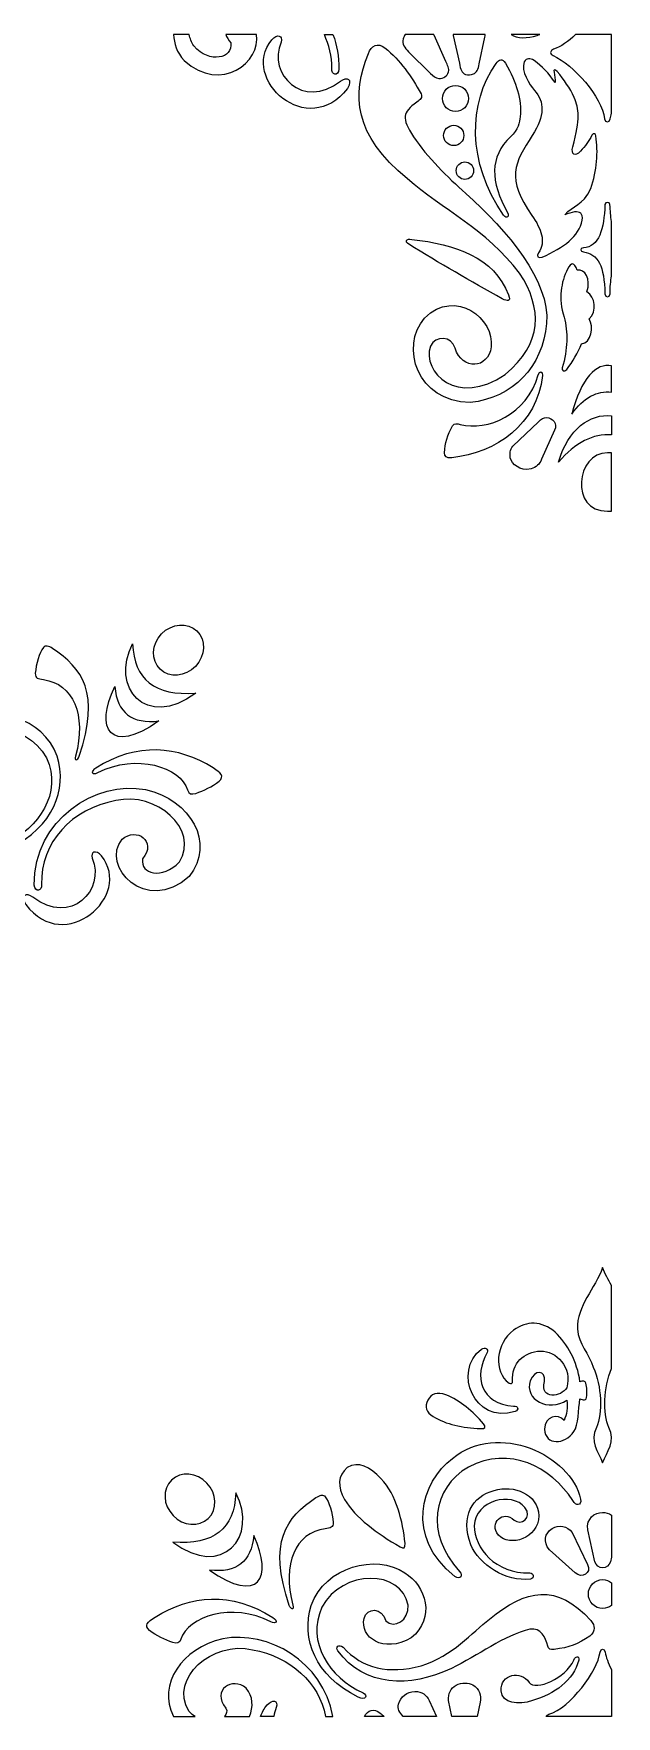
# Model space of a CAD drawing. Header units: centimetres. Extents: x -28.9 to 29, y -13.3 to 13.3.
# Drawn here: x -11.41 to -2.2, y -13.3 to 13.31 of the extents above; entities that cross this region are included whole.
import ezdxf

# ---------------------------------------------------------------- set-up
doc = ezdxf.new("R2010")
doc.units = ezdxf.units.CM
doc.header["$MEASUREMENT"] = 0
doc.layers.add('layer 1', color=7, linetype='Continuous')

msp = doc.modelspace()

# ---------------------------------------------------------------- linework, layer by layer
at = {"layer": 'layer 1', "color": 242, "lineweight": 9}
for centre, major_axis, ratio in [((-4.74624, 12.28905), (0, 0.2061), 0.99995148), ((-4.77433, 11.70417), (0, 0.1603), 0.99993762), ((-4.59821, 11.14704), (0, 0.1374), 0.99992722)]:
    msp.add_ellipse(centre, major_axis=major_axis, ratio=ratio, dxfattribs=at)
for points, knots in [([(-7.50459, 13.17773), (-7.47091, 13.29102), (-7.56407, 13.31401), (-7.64968, 13.21709), (-7.64968, 13.21709), (-8.16135, 12.58684), (-7.06844, 11.63202), (-6.45566, 12.44565), (-6.45566, 12.44565), (-6.36432, 12.60149), (-6.46268, 12.63821), (-6.56545, 12.56175), (-6.56545, 12.56175), (-7.16679, 12.09852), (-7.71635, 12.6819), (-7.50459, 13.17773)], [0, 0, 0, 0, 0.2, 0.2, 0.2, 0.2, 0.4, 0.4, 0.4, 0.4, 0.6, 0.6, 0.6, 0.6, 1, 1, 1, 1]), ([(-7.89267, 13.29933), (-7.81654, 12.87811), (-8.44287, 12.35555), (-9.03695, 12.88907), (-9.03695, 12.88907), (-9.15687, 13.01676), (-9.19276, 13.16068), (-9.20504, 13.29933), (-9.20504, 13.29933), (-9.20504, 13.29933), (-8.95556, 13.29933), (-8.95556, 13.29933), (-8.95556, 13.29933), (-8.94389, 13.23931), (-8.92077, 13.17904), (-8.88466, 13.11971), (-8.88466, 13.11971), (-8.631, 12.83103), (-8.25972, 12.92654), (-8.30061, 13.16789), (-8.30061, 13.16789), (-8.33796, 13.21387), (-8.36429, 13.25816), (-8.37507, 13.29933), (-8.37507, 13.29933), (-8.37507, 13.29933), (-7.89267, 13.29933), (-7.89267, 13.29933)], [0, 0, 0, 0, 0.125, 0.125, 0.125, 0.125, 0.25, 0.25, 0.25, 0.25, 0.375, 0.375, 0.375, 0.375, 0.5, 0.5, 0.5, 0.5, 0.625, 0.625, 0.625, 0.625, 0.75, 0.75, 0.75, 0.75, 1, 1, 1, 1]), ([(-6.81969, 13.29933), (-6.74776, 13.13681), (-6.69864, 12.95646), (-6.70175, 12.76405), (-6.70175, 12.76405), (-6.71932, 12.66156), (-6.59858, 12.63004), (-6.58897, 12.75462), (-6.58897, 12.75462), (-6.58774, 12.95234), (-6.62183, 13.13467), (-6.68329, 13.29933), (-6.68329, 13.29933), (-6.68329, 13.29933), (-6.81969, 13.29933), (-6.81969, 13.29933)], [0, 0, 0, 0, 0.2, 0.2, 0.2, 0.2, 0.4, 0.4, 0.4, 0.4, 0.6, 0.6, 0.6, 0.6, 1, 1, 1, 1]), ([(-5.35575, 12.22916), (-5.30003, 12.27232), (-5.26475, 12.30327), (-5.29105, 12.36103), (-5.29105, 12.36103), (-5.44836, 12.64528), (-5.61554, 12.88952), (-5.86181, 13.08979), (-5.86181, 13.08979), (-5.97354, 13.18038), (-6.0794, 13.12405), (-6.12252, 13.00148), (-6.12252, 13.00148), (-6.38718, 12.34496), (-6.359, 11.71683), (-5.5049, 11.01743), (-5.5049, 11.01743), (-4.95221, 10.52788), (-4.26133, 10.22657), (-3.73216, 9.52531), (-3.73216, 9.52531), (-3.37057, 8.97393), (-3.36915, 8.40911), (-3.95902, 7.92563), (-3.95902, 7.92563), (-4.71969, 7.40155), (-5.27935, 7.95968), (-5.14321, 8.37095), (-5.14321, 8.37095), (-5.06527, 8.5454), (-4.80469, 8.53445), (-4.75419, 8.33926), (-4.75419, 8.33926), (-4.64386, 7.98419), (-4.22521, 8.00702), (-4.18346, 8.3597), (-4.18346, 8.3597), (-4.12287, 8.79299), (-4.74158, 9.3029), (-5.23521, 8.81616), (-5.23521, 8.81616), (-5.63245, 8.36243), (-5.34966, 7.49006), (-4.5148, 7.47936), (-4.5148, 7.47936), (-3.83617, 7.55241), (-3.37108, 8.04342), (-3.30575, 8.7293), (-3.30575, 8.7293), (-3.25307, 9.4063), (-3.91743, 10.18944), (-4.58443, 10.78813), (-4.58443, 10.78813), (-4.87196, 11.04022), (-5.18984, 11.35928), (-5.41001, 11.68232), (-5.41001, 11.68232), (-5.59911, 11.98269), (-5.59342, 12.06525), (-5.35575, 12.22916)], [0, 0, 0, 0, 0.0625, 0.0625, 0.0625, 0.0625, 0.125, 0.125, 0.125, 0.125, 0.1875, 0.1875, 0.1875, 0.1875, 0.25, 0.25, 0.25, 0.25, 0.3125, 0.3125, 0.3125, 0.3125, 0.375, 0.375, 0.375, 0.375, 0.4375, 0.4375, 0.4375, 0.4375, 0.5, 0.5, 0.5, 0.5, 0.5625, 0.5625, 0.5625, 0.5625, 0.625, 0.625, 0.625, 0.625, 0.6875, 0.6875, 0.6875, 0.6875, 0.75, 0.75, 0.75, 0.75, 0.8125, 0.8125, 0.8125, 0.8125, 0.875, 0.875, 0.875, 0.875, 1, 1, 1, 1]), ([(-5.09125, 13.29933), (-5.08919, 13.2956), (-5.08716, 13.2918), (-5.08518, 13.28794), (-5.08518, 13.28794), (-5.08518, 13.28794), (-4.89847, 12.87152), (-4.89847, 12.87152), (-4.89847, 12.87152), (-4.8777, 12.81922), (-4.83639, 12.76262), (-4.85534, 12.70818), (-4.85534, 12.70818), (-4.88034, 12.64062), (-4.9323, 12.60093), (-5.00827, 12.60584), (-5.00827, 12.60584), (-5.05827, 12.60845), (-5.09904, 12.6456), (-5.14204, 12.68574), (-5.14204, 12.68574), (-5.14204, 12.68574), (-5.48711, 13.02816), (-5.48711, 13.02816), (-5.48711, 13.02816), (-5.55022, 13.0895), (-5.59433, 13.15215), (-5.57338, 13.23086), (-5.57338, 13.23086), (-5.56536, 13.25551), (-5.5549, 13.27845), (-5.5422, 13.29933), (-5.5422, 13.29933), (-5.5422, 13.29933), (-5.09125, 13.29933), (-5.09125, 13.29933)], [0, 0, 0, 0, 0.1, 0.1, 0.1, 0.1, 0.2, 0.2, 0.2, 0.2, 0.3, 0.3, 0.3, 0.3, 0.4, 0.4, 0.4, 0.4, 0.5, 0.5, 0.5, 0.5, 0.6, 0.6, 0.6, 0.6, 0.7, 0.7, 0.7, 0.7, 0.8, 0.8, 0.8, 0.8, 1, 1, 1, 1]), ([(-4.27472, 13.29933), (-4.27583, 13.28607), (-4.27781, 13.27264), (-4.2806, 13.25911), (-4.2806, 13.25911), (-4.2806, 13.25911), (-4.37211, 12.8375), (-4.37211, 12.8375), (-4.37211, 12.8375), (-4.38443, 12.75197), (-4.41277, 12.69589), (-4.4617, 12.6759), (-4.4617, 12.6759), (-4.50276, 12.66026), (-4.54401, 12.65525), (-4.58747, 12.67027), (-4.58747, 12.67027), (-4.64488, 12.69261), (-4.67004, 12.747), (-4.685, 12.84769), (-4.685, 12.84769), (-4.685, 12.84769), (-4.78241, 13.28655), (-4.78241, 13.28655), (-4.78241, 13.28655), (-4.78267, 13.29086), (-4.78286, 13.29512), (-4.78297, 13.29933), (-4.78297, 13.29933), (-4.78297, 13.29933), (-4.27472, 13.29933), (-4.27472, 13.29933)], [0, 0, 0, 0, 0.11111111, 0.11111111, 0.11111111, 0.11111111, 0.22222222, 0.22222222, 0.22222222, 0.22222222, 0.33333333, 0.33333333, 0.33333333, 0.33333333, 0.44444444, 0.44444444, 0.44444444, 0.44444444, 0.55555556, 0.55555556, 0.55555556, 0.55555556, 0.66666667, 0.66666667, 0.66666667, 0.66666667, 0.77777778, 0.77777778, 0.77777778, 0.77777778, 1, 1, 1, 1]), ([(-3.41293, 13.29933), (-3.42633, 13.29492), (-3.43983, 13.29065), (-3.45341, 13.28655), (-3.45341, 13.28655), (-3.61068, 13.23571), (-3.7734, 13.2325), (-3.86853, 13.29932), (-3.86853, 13.29932), (-3.86853, 13.29932), (-3.41293, 13.29933), (-3.41293, 13.29933)], [0, 0, 0, 0, 0.25, 0.25, 0.25, 0.25, 0.5, 0.5, 0.5, 0.5, 1, 1, 1, 1]), ([(-2.28022, 12.05468), (-2.28903, 12.02414), (-2.2955, 11.99436), (-2.29942, 11.96546), (-2.29942, 11.96546), (-2.30909, 11.90551), (-2.37965, 11.90551), (-2.38932, 11.96546), (-2.38932, 11.96546), (-2.43763, 12.32149), (-2.87742, 12.82245), (-3.20444, 12.96716), (-3.20444, 12.96716), (-3.26064, 12.98586), (-3.25756, 13.04884), (-3.19513, 13.06949), (-3.19513, 13.06949), (-3.08189, 13.10462), (-2.96037, 13.18997), (-2.84675, 13.29932), (-2.84675, 13.29932), (-2.84675, 13.29932), (-2.28022, 13.29935), (-2.28022, 13.29935), (-2.28022, 13.29935), (-2.28022, 13.29935), (-2.28022, 12.05468), (-2.28022, 12.05468)], [0, 0, 0, 0, 0.125, 0.125, 0.125, 0.125, 0.25, 0.25, 0.25, 0.25, 0.375, 0.375, 0.375, 0.375, 0.5, 0.5, 0.5, 0.5, 0.625, 0.625, 0.625, 0.625, 0.75, 0.75, 0.75, 0.75, 1, 1, 1, 1]), ([(-3.95521, 12.84746), (-4.00895, 12.92522), (-4.05403, 12.91014), (-4.10419, 12.83962), (-4.10419, 12.83962), (-4.54423, 12.22323), (-4.56758, 11.27905), (-3.98527, 10.44225), (-3.98527, 10.44225), (-3.9403, 10.38026), (-3.88805, 10.41767), (-3.92449, 10.48358), (-3.92449, 10.48358), (-4.19349, 10.98013), (-4.2168, 11.3596), (-3.87289, 11.687), (-3.87289, 11.687), (-3.75443, 11.79092), (-3.73433, 11.9128), (-3.72243, 11.99883), (-3.72243, 11.99883), (-3.70071, 12.28378), (-3.7783, 12.53368), (-3.95521, 12.84746)], [0, 0, 0, 0, 0.14285714, 0.14285714, 0.14285714, 0.14285714, 0.28571429, 0.28571429, 0.28571429, 0.28571429, 0.42857143, 0.42857143, 0.42857143, 0.42857143, 0.57142857, 0.57142857, 0.57142857, 0.57142857, 0.71428571, 0.71428571, 0.71428571, 0.71428571, 1, 1, 1, 1]), ([(-3.50491, 12.89103), (-3.37, 12.79245), (-3.27979, 12.69608), (-3.17116, 12.53956), (-3.17116, 12.53956), (-3.16775, 12.58901), (-3.17719, 12.65379), (-3.18747, 12.7042), (-3.18747, 12.7042), (-3.19975, 12.74868), (-3.17458, 12.7594), (-3.13813, 12.71585), (-3.13813, 12.71585), (-3.03321, 12.58354), (-2.93536, 12.45588), (-2.87169, 12.30504), (-2.87169, 12.30504), (-2.78787, 12.11428), (-2.77678, 11.9809), (-2.89294, 11.5218), (-2.89294, 11.5218), (-2.92362, 11.407), (-2.85892, 11.3561), (-2.77029, 11.4545), (-2.77029, 11.4545), (-2.69309, 11.53494), (-2.64451, 11.61597), (-2.58865, 11.70705), (-2.58865, 11.70705), (-2.5643, 11.74565), (-2.53216, 11.73811), (-2.52644, 11.69533), (-2.52644, 11.69533), (-2.48985, 11.44186), (-2.50684, 11.14921), (-2.60877, 10.86552), (-2.60877, 10.86552), (-2.73169, 10.58537), (-2.89244, 10.60432), (-3.01868, 10.45012), (-3.01868, 10.45012), (-2.96713, 10.47081), (-2.91559, 10.48708), (-2.86403, 10.49464), (-2.86403, 10.49464), (-2.78574, 10.50348), (-2.72471, 10.47097), (-2.74223, 10.3655), (-2.74223, 10.3655), (-2.79487, 10.09753), (-3.03213, 9.93583), (-3.37649, 9.77805), (-3.37649, 9.77805), (-3.44679, 9.75748), (-3.46575, 9.78734), (-3.43335, 9.84694), (-3.43335, 9.84694), (-3.31197, 10.02533), (-3.39088, 10.22467), (-3.53737, 10.44032), (-3.53737, 10.44032), (-3.95446, 11.01933), (-3.81466, 11.26648), (-3.53322, 11.7052), (-3.53322, 11.7052), (-3.32913, 12.02176), (-3.3383, 12.23374), (-3.49679, 12.41671), (-3.49679, 12.41671), (-3.57653, 12.51275), (-3.72192, 12.72115), (-3.65853, 12.86938), (-3.65853, 12.86938), (-3.62922, 12.92889), (-3.56468, 12.93121), (-3.50491, 12.89103)], [0, 0, 0, 0, 0.05, 0.05, 0.05, 0.05, 0.1, 0.1, 0.1, 0.1, 0.15, 0.15, 0.15, 0.15, 0.2, 0.2, 0.2, 0.2, 0.25, 0.25, 0.25, 0.25, 0.3, 0.3, 0.3, 0.3, 0.35, 0.35, 0.35, 0.35, 0.4, 0.4, 0.4, 0.4, 0.45, 0.45, 0.45, 0.45, 0.5, 0.5, 0.5, 0.5, 0.55, 0.55, 0.55, 0.55, 0.6, 0.6, 0.6, 0.6, 0.65, 0.65, 0.65, 0.65, 0.7, 0.7, 0.7, 0.7, 0.75, 0.75, 0.75, 0.75, 0.8, 0.8, 0.8, 0.8, 0.85, 0.85, 0.85, 0.85, 0.9, 0.9, 0.9, 0.9, 1, 1, 1, 1]), ([(-2.28019, 9.4805), (-2.29396, 9.4007), (-2.3015, 9.3073), (-2.30347, 9.19923), (-2.30347, 9.19923), (-2.30564, 9.13773), (-2.38309, 9.13773), (-2.38526, 9.19923), (-2.38526, 9.19923), (-2.39325, 9.63468), (-2.49138, 9.83165), (-2.72451, 9.86277), (-2.72451, 9.86277), (-2.77904, 9.8623), (-2.78389, 9.92661), (-2.72535, 9.92599), (-2.72535, 9.92599), (-2.47265, 9.93968), (-2.40055, 10.22663), (-2.38407, 10.61026), (-2.38407, 10.61026), (-2.37639, 10.65696), (-2.31235, 10.65695), (-2.30466, 10.61026), (-2.30466, 10.61026), (-2.30058, 10.51497), (-2.29309, 10.4257), (-2.28022, 10.34505), (-2.28022, 10.34505), (-2.28022, 10.34505), (-2.28019, 9.4805), (-2.28019, 9.4805)], [0, 0, 0, 0, 0.11111111, 0.11111111, 0.11111111, 0.11111111, 0.22222222, 0.22222222, 0.22222222, 0.22222222, 0.33333333, 0.33333333, 0.33333333, 0.33333333, 0.44444444, 0.44444444, 0.44444444, 0.44444444, 0.55555556, 0.55555556, 0.55555556, 0.55555556, 0.66666667, 0.66666667, 0.66666667, 0.66666667, 0.77777778, 0.77777778, 0.77777778, 0.77777778, 1, 1, 1, 1]), ([(-4.00666, 9.12193), (-3.9244, 9.0738), (-3.86771, 9.07768), (-3.90817, 9.18182), (-3.90817, 9.18182), (-4.13937, 9.78056), (-4.74942, 9.98415), (-5.4381, 10.06047), (-5.4381, 10.06047), (-5.5219, 10.0803), (-5.55573, 10.02174), (-5.48515, 9.98371), (-5.48515, 9.98371), (-5.00101, 9.68479), (-4.50647, 9.39981), (-4.00666, 9.12193)], [0, 0, 0, 0, 0.2, 0.2, 0.2, 0.2, 0.4, 0.4, 0.4, 0.4, 0.6, 0.6, 0.6, 0.6, 1, 1, 1, 1]), ([(-2.82114, 9.5734), (-2.6996, 9.59767), (-2.60043, 9.43402), (-2.66969, 9.22999), (-2.66969, 9.22999), (-2.53751, 9.15259), (-2.5045, 8.92431), (-2.63439, 8.80097), (-2.63439, 8.80097), (-2.55524, 8.67987), (-2.59703, 8.42165), (-2.75189, 8.40617), (-2.75189, 8.40617), (-2.81891, 8.26632), (-2.88983, 8.12812), (-2.98834, 8.00143), (-2.98834, 8.00143), (-3.02518, 7.95662), (-3.07284, 7.98624), (-3.05971, 8.02931), (-3.05971, 8.02931), (-2.97283, 8.31554), (-2.96621, 8.60016), (-3.03001, 8.82898), (-3.03001, 8.82898), (-3.12619, 9.13046), (-3.07726, 9.38109), (-2.97439, 9.59168), (-2.97439, 9.59168), (-2.91889, 9.70491), (-2.87043, 9.70023), (-2.82114, 9.5734)], [0, 0, 0, 0, 0.11111111, 0.11111111, 0.11111111, 0.11111111, 0.22222222, 0.22222222, 0.22222222, 0.22222222, 0.33333333, 0.33333333, 0.33333333, 0.33333333, 0.44444444, 0.44444444, 0.44444444, 0.44444444, 0.55555556, 0.55555556, 0.55555556, 0.55555556, 0.66666667, 0.66666667, 0.66666667, 0.66666667, 0.77777778, 0.77777778, 0.77777778, 0.77777778, 1, 1, 1, 1]), ([(-3.36911, 7.90573), (-3.36174, 7.98378), (-3.42236, 7.98525), (-3.43968, 7.91849), (-3.43968, 7.91849), (-3.6191, 7.28135), (-4.23988, 7.02651), (-4.67279, 7.13195), (-4.67279, 7.13195), (-4.71725, 7.14536), (-4.76453, 7.1597), (-4.79583, 7.11181), (-4.79583, 7.11181), (-4.87001, 6.96963), (-4.9151, 6.83858), (-4.92131, 6.68327), (-4.92131, 6.68327), (-4.91968, 6.627), (-4.8919, 6.5929), (-4.80661, 6.6075), (-4.80661, 6.6075), (-4.10201, 6.6788), (-3.45621, 7.14234), (-3.36911, 7.90573)], [0, 0, 0, 0, 0.14285714, 0.14285714, 0.14285714, 0.14285714, 0.28571429, 0.28571429, 0.28571429, 0.28571429, 0.42857143, 0.42857143, 0.42857143, 0.42857143, 0.57142857, 0.57142857, 0.57142857, 0.57142857, 0.71428571, 0.71428571, 0.71428571, 0.71428571, 1, 1, 1, 1]), ([(-2.28018, 7.64471), (-2.50181, 7.67246), (-2.72841, 7.55625), (-2.90847, 7.29608), (-2.90847, 7.29608), (-2.76486, 7.86036), (-2.51737, 8.1146), (-2.28018, 8.05881), (-2.28018, 8.05881), (-2.28018, 8.05881), (-2.28018, 7.64471), (-2.28018, 7.64471)], [0, 0, 0, 0, 0.25, 0.25, 0.25, 0.25, 0.5, 0.5, 0.5, 0.5, 1, 1, 1, 1]), ([(-3.17919, 7.04037), (-3.15534, 7.10123), (-3.15913, 7.13652), (-3.18805, 7.1797), (-3.18805, 7.1797), (-3.21972, 7.2153), (-3.25839, 7.23837), (-3.30836, 7.24119), (-3.30836, 7.24119), (-3.35049, 7.23957), (-3.38642, 7.22394), (-3.4353, 7.17215), (-3.4353, 7.17215), (-3.4353, 7.17215), (-3.84093, 6.79121), (-3.84093, 6.79121), (-3.84093, 6.79121), (-3.88259, 6.73118), (-3.89131, 6.67067), (-3.87956, 6.60668), (-3.87956, 6.60668), (-3.85497, 6.50766), (-3.73073, 6.38923), (-3.55241, 6.43156), (-3.55241, 6.43156), (-3.46882, 6.45619), (-3.41475, 6.50612), (-3.38577, 6.58157), (-3.38577, 6.58157), (-3.38577, 6.58157), (-3.17919, 7.04037), (-3.17919, 7.04037)], [0, 0, 0, 0, 0.11111111, 0.11111111, 0.11111111, 0.11111111, 0.22222222, 0.22222222, 0.22222222, 0.22222222, 0.33333333, 0.33333333, 0.33333333, 0.33333333, 0.44444444, 0.44444444, 0.44444444, 0.44444444, 0.55555556, 0.55555556, 0.55555556, 0.55555556, 0.66666667, 0.66666667, 0.66666667, 0.66666667, 0.77777778, 0.77777778, 0.77777778, 0.77777778, 1, 1, 1, 1]), ([(-2.28018, 6.9667), (-2.28018, 6.9667), (-2.28018, 7.27134), (-2.28018, 7.27134), (-2.28018, 7.27134), (-2.61748, 7.30693), (-2.96848, 7.06157), (-3.11699, 6.53525), (-3.11699, 6.53525), (-2.85431, 6.84817), (-2.5662, 6.99199), (-2.28018, 6.9667)], [0, 0, 0, 0, 0.25, 0.25, 0.25, 0.25, 0.5, 0.5, 0.5, 0.5, 1, 1, 1, 1]), ([(-2.28018, 5.76325), (-2.3006, 5.76074), (-2.32201, 5.75944), (-2.34438, 5.75942), (-2.34438, 5.75942), (-2.94696, 5.75996), (-2.83979, 6.68737), (-2.34436, 6.68584), (-2.34436, 6.68584), (-2.32218, 6.68632), (-2.3008, 6.68489), (-2.28021, 6.68175), (-2.28021, 6.68175), (-2.28021, 6.68175), (-2.28018, 5.76325), (-2.28018, 5.76325)], [0, 0, 0, 0, 0.2, 0.2, 0.2, 0.2, 0.4, 0.4, 0.4, 0.4, 0.6, 0.6, 0.6, 0.6, 1, 1, 1, 1]), ([(-8.8348, 3.86678), (-8.98267, 4.00871), (-9.23251, 3.98836), (-9.39283, 3.82131), (-9.39283, 3.82131), (-9.55315, 3.65427), (-9.56324, 3.4038), (-9.41537, 3.26186), (-9.41537, 3.26186), (-9.2675, 3.11993), (-9.01766, 3.14029), (-8.85734, 3.30734), (-8.85734, 3.30734), (-8.69701, 3.47438), (-8.68692, 3.72485), (-8.8348, 3.86678)], [0, 0, 0, 0, 0.2, 0.2, 0.2, 0.2, 0.4, 0.4, 0.4, 0.4, 0.6, 0.6, 0.6, 0.6, 1, 1, 1, 1]), ([(-11.2615, 3.0972), (-11.34458, 3.11206), (-11.39355, 3.11374), (-11.38894, 3.19757), (-11.38894, 3.19757), (-11.37659, 3.34367), (-11.32773, 3.52538), (-11.2615, 3.60494), (-11.2615, 3.60494), (-11.23285, 3.64405), (-11.17584, 3.63205), (-11.11742, 3.59041), (-11.11742, 3.59041), (-10.64303, 3.27896), (-10.3576, 2.88689), (-10.6944, 1.88432), (-10.6944, 1.88432), (-10.71943, 1.81976), (-10.77746, 1.80259), (-10.75236, 1.88818), (-10.75236, 1.88818), (-10.57883, 2.54029), (-10.78871, 3.03345), (-11.2615, 3.0972)], [0, 0, 0, 0, 0.14285714, 0.14285714, 0.14285714, 0.14285714, 0.28571429, 0.28571429, 0.28571429, 0.28571429, 0.42857143, 0.42857143, 0.42857143, 0.42857143, 0.57142857, 0.57142857, 0.57142857, 0.57142857, 0.71428571, 0.71428571, 0.71428571, 0.71428571, 1, 1, 1, 1]), ([(-9.85007, 3.66417), (-10.21244, 2.98017), (-9.64127, 2.29408), (-8.85218, 2.8845), (-8.85218, 2.8845), (-9.50532, 2.83443), (-9.82751, 3.10527), (-9.85007, 3.66417)], [0, 0, 0, 0, 0.33333333, 0.33333333, 0.33333333, 0.33333333, 1, 1, 1, 1]), ([(-10.13246, 2.98883), (-10.45148, 2.3162), (-10.20883, 1.89935), (-9.434, 2.44303), (-9.434, 2.44303), (-9.85972, 2.39451), (-10.09647, 2.57064), (-10.13246, 2.98883)], [0, 0, 0, 0, 0.33333333, 0.33333333, 0.33333333, 0.33333333, 1, 1, 1, 1]), ([(-12.21935, 1.64242), (-12.16381, 1.86266), (-11.91944, 1.85089), (-11.87828, 1.6777), (-11.87828, 1.6777), (-11.80672, 1.38792), (-12.17981, 1.11415), (-12.62314, 1.3719), (-12.62314, 1.3719), (-13.01381, 1.68416), (-12.85497, 2.19644), (-12.52121, 2.40299), (-12.52121, 2.40299), (-12.06574, 2.70322), (-11.26223, 2.50523), (-11.04325, 1.88549), (-11.04325, 1.88549), (-10.88111, 1.35248), (-11.10191, 0.77511), (-11.78401, 0.43553), (-11.78401, 0.43553), (-11.90494, 0.37518), (-11.94314, 0.46574), (-11.86144, 0.50146), (-11.86144, 0.50146), (-11.32617, 0.75012), (-10.96078, 1.30444), (-11.21182, 1.85804), (-11.21182, 1.85804), (-11.52708, 2.46036), (-12.4804, 2.45743), (-12.57218, 1.88745), (-12.57218, 1.88745), (-12.59178, 1.64763), (-12.35656, 1.50715), (-12.21935, 1.64242)], [0, 0, 0, 0, 0.1, 0.1, 0.1, 0.1, 0.2, 0.2, 0.2, 0.2, 0.3, 0.3, 0.3, 0.3, 0.4, 0.4, 0.4, 0.4, 0.5, 0.5, 0.5, 0.5, 0.6, 0.6, 0.6, 0.6, 0.7, 0.7, 0.7, 0.7, 0.8, 0.8, 0.8, 0.8, 1, 1, 1, 1]), ([(-8.85385, 1.29848), (-8.9219, 1.27643), (-8.96107, 1.28699), (-8.98128, 1.35161), (-8.98128, 1.35161), (-9.09144, 1.71019), (-9.79257, 1.94163), (-10.40129, 1.62638), (-10.40129, 1.62638), (-10.48743, 1.58224), (-10.52897, 1.63721), (-10.43411, 1.69543), (-10.43411, 1.69543), (-9.7785, 2.11445), (-9.13016, 2.04595), (-8.57521, 1.70177), (-8.57521, 1.70177), (-8.45685, 1.61815), (-8.39331, 1.57502), (-8.48325, 1.48952), (-8.48325, 1.48952), (-8.59872, 1.40417), (-8.72274, 1.3418), (-8.85385, 1.29848)], [0, 0, 0, 0, 0.14285714, 0.14285714, 0.14285714, 0.14285714, 0.28571429, 0.28571429, 0.28571429, 0.28571429, 0.42857143, 0.42857143, 0.42857143, 0.42857143, 0.57142857, 0.57142857, 0.57142857, 0.57142857, 0.71428571, 0.71428571, 0.71428571, 0.71428571, 1, 1, 1, 1]), ([(-9.693, 0.26136), (-9.46163, 0.54605), (-9.79428, 0.76646), (-10.01454, 0.57427), (-10.01454, 0.57427), (-10.36879, 0.15542), (-9.64129, -0.63232), (-8.95665, -0.01746), (-8.95665, -0.01746), (-8.54037, 0.51923), (-8.92911, 1.19317), (-9.64454, 1.35752), (-9.64454, 1.35752), (-10.4312, 1.5075), (-11.41123, 0.89263), (-11.40463, -0.15191), (-11.40463, -0.15191), (-11.39503, -0.27649), (-11.27428, -0.24498), (-11.29185, -0.14248), (-11.29185, -0.14248), (-11.30272, 0.52724), (-10.82005, 1.05084), (-10.11481, 1.18479), (-10.11481, 1.18479), (-9.48318, 1.33187), (-8.79051, 0.73632), (-9.10894, 0.21318), (-9.10894, 0.21318), (-9.38434, -0.06955), (-9.73389, 0.02002), (-9.693, 0.26136)], [0, 0, 0, 0, 0.11111111, 0.11111111, 0.11111111, 0.11111111, 0.22222222, 0.22222222, 0.22222222, 0.22222222, 0.33333333, 0.33333333, 0.33333333, 0.33333333, 0.44444444, 0.44444444, 0.44444444, 0.44444444, 0.55555556, 0.55555556, 0.55555556, 0.55555556, 0.66666667, 0.66666667, 0.66666667, 0.66666667, 0.77777778, 0.77777778, 0.77777778, 0.77777778, 1, 1, 1, 1]), ([(-10.48901, 0.2712), (-10.52269, 0.38449), (-10.42953, 0.40748), (-10.34392, 0.31056), (-10.34392, 0.31056), (-9.83225, -0.31969), (-10.92516, -1.2745), (-11.53795, -0.46088), (-11.53795, -0.46088), (-11.62929, -0.30504), (-11.53092, -0.26832), (-11.42815, -0.34478), (-11.42815, -0.34478), (-10.82681, -0.80801), (-10.27725, -0.22463), (-10.48901, 0.2712)], [0, 0, 0, 0, 0.2, 0.2, 0.2, 0.2, 0.4, 0.4, 0.4, 0.4, 0.6, 0.6, 0.6, 0.6, 1, 1, 1, 1]), ([(-2.28019, -7.79877), (-2.40579, -8.09723), (-2.4194, -8.5053), (-2.32211, -8.73286), (-2.32211, -8.73286), (-2.20382, -8.94778), (-2.35761, -9.11697), (-2.41998, -9.28758), (-2.41998, -9.28758), (-2.48235, -9.11697), (-2.63614, -8.94778), (-2.51785, -8.73286), (-2.51785, -8.73286), (-2.41835, -8.50012), (-2.43486, -8.07857), (-2.56853, -7.77857), (-2.56853, -7.77857), (-2.6396, -7.5669), (-2.795, -7.41526), (-2.82, -7.17211), (-2.82, -7.17211), (-2.82711, -6.81033), (-2.54161, -6.52872), (-2.41998, -6.20332), (-2.41998, -6.20332), (-2.38386, -6.29997), (-2.33327, -6.39278), (-2.28019, -6.48495), (-2.28019, -6.48495), (-2.28019, -7.79021), (-2.28019, -7.79877), (-2.28019, -7.79877)], [0, 0, 0, 0, 0.11111111, 0.11111111, 0.11111111, 0.11111111, 0.22222222, 0.22222222, 0.22222222, 0.22222222, 0.33333333, 0.33333333, 0.33333333, 0.33333333, 0.44444444, 0.44444444, 0.44444444, 0.44444444, 0.55555556, 0.55555556, 0.55555556, 0.55555556, 0.66666667, 0.66666667, 0.66666667, 0.66666667, 0.77777778, 0.77777778, 0.77777778, 0.77777778, 1, 1, 1, 1]), ([(-3.84301, -7.99769), (-3.83929, -8.0377), (-3.87027, -8.04779), (-3.90011, -8.02895), (-3.90011, -8.02895), (-4.15096, -7.85238), (-4.11252, -7.39579), (-3.82892, -7.19438), (-3.82892, -7.19438), (-3.62116, -7.03788), (-3.38012, -7.04278), (-3.17038, -7.22476), (-3.17038, -7.22476), (-2.97119, -7.41717), (-2.82406, -7.68028), (-2.77871, -8.00911), (-2.77871, -8.00911), (-2.73945, -7.98787), (-2.6922, -7.99623), (-2.6836, -8.02796), (-2.6836, -8.02796), (-2.66922, -8.09818), (-2.66743, -8.17948), (-2.67471, -8.25526), (-2.67471, -8.25526), (-2.67891, -8.28807), (-2.6968, -8.2979), (-2.73012, -8.29264), (-2.73012, -8.29264), (-2.73012, -8.29264), (-2.77899, -8.27943), (-2.77899, -8.27943), (-2.77899, -8.27943), (-2.80436, -8.44553), (-2.80277, -8.69331), (-2.87519, -8.79448), (-2.87519, -8.79448), (-3.018, -9.01082), (-3.32767, -9.01617), (-3.33897, -8.75756), (-3.33897, -8.75756), (-3.33735, -8.55357), (-3.12493, -8.50129), (-3.02959, -8.61933), (-3.02959, -8.61933), (-2.98889, -8.53205), (-2.9702, -8.40603), (-2.98546, -8.2974), (-2.98546, -8.2974), (-3.27173, -8.49434), (-3.66515, -8.28892), (-3.56384, -7.99392), (-3.56384, -7.99392), (-3.50307, -7.80684), (-3.31485, -7.82213), (-3.34133, -8.00632), (-3.34133, -8.00632), (-3.41208, -8.30045), (-3.07088, -8.25388), (-2.98842, -8.10176), (-2.98842, -8.10176), (-2.89301, -7.78527), (-3.15634, -7.51402), (-3.40141, -7.52284), (-3.40141, -7.52284), (-3.65888, -7.53112), (-3.86528, -7.7152), (-3.84301, -7.99769)], [0, 0, 0, 0, 0.05555556, 0.05555556, 0.05555556, 0.05555556, 0.11111111, 0.11111111, 0.11111111, 0.11111111, 0.16666667, 0.16666667, 0.16666667, 0.16666667, 0.22222222, 0.22222222, 0.22222222, 0.22222222, 0.27777778, 0.27777778, 0.27777778, 0.27777778, 0.33333333, 0.33333333, 0.33333333, 0.33333333, 0.38888889, 0.38888889, 0.38888889, 0.38888889, 0.44444444, 0.44444444, 0.44444444, 0.44444444, 0.5, 0.5, 0.5, 0.5, 0.55555556, 0.55555556, 0.55555556, 0.55555556, 0.61111111, 0.61111111, 0.61111111, 0.61111111, 0.66666667, 0.66666667, 0.66666667, 0.66666667, 0.72222222, 0.72222222, 0.72222222, 0.72222222, 0.77777778, 0.77777778, 0.77777778, 0.77777778, 0.83333333, 0.83333333, 0.83333333, 0.83333333, 0.88888889, 0.88888889, 0.88888889, 0.88888889, 1, 1, 1, 1]), ([(-4.24567, -7.54679), (-4.22297, -7.48316), (-4.2759, -7.45495), (-4.33537, -7.49168), (-4.33537, -7.49168), (-4.79243, -7.84552), (-4.45487, -8.68164), (-3.80344, -8.47935), (-3.80344, -8.47935), (-3.73646, -8.44602), (-3.75642, -8.38613), (-3.82795, -8.39214), (-3.82795, -8.39214), (-4.34996, -8.36185), (-4.46311, -7.91534), (-4.24567, -7.54679)], [0, 0, 0, 0, 0.2, 0.2, 0.2, 0.2, 0.4, 0.4, 0.4, 0.4, 0.6, 0.6, 0.6, 0.6, 1, 1, 1, 1]), ([(-4.30188, -8.67203), (-4.26253, -8.72082), (-4.2739, -8.75327), (-4.34992, -8.74878), (-4.34992, -8.74878), (-4.63196, -8.73548), (-4.89899, -8.68415), (-5.09805, -8.55636), (-5.09805, -8.55636), (-5.20747, -8.49048), (-5.24183, -8.40709), (-5.18432, -8.29855), (-5.18432, -8.29855), (-5.13055, -8.20147), (-5.04067, -8.16408), (-4.89807, -8.21393), (-4.89807, -8.21393), (-4.6649, -8.30764), (-4.47098, -8.48027), (-4.30188, -8.67203)], [0, 0, 0, 0, 0.16666667, 0.16666667, 0.16666667, 0.16666667, 0.33333333, 0.33333333, 0.33333333, 0.33333333, 0.5, 0.5, 0.5, 0.5, 0.66666667, 0.66666667, 0.66666667, 0.66666667, 1, 1, 1, 1]), ([(-2.89295, -9.88657), (-2.84188, -9.97646), (-2.75307, -9.97514), (-2.76767, -9.86713), (-2.76767, -9.86713), (-2.92063, -9.16639), (-4.07099, -8.63025), (-4.79478, -9.21917), (-4.79478, -9.21917), (-5.28388, -9.59691), (-5.55632, -10.45685), (-4.75513, -11.08814), (-4.75513, -11.08814), (-4.66618, -11.1422), (-4.62036, -11.07785), (-4.6824, -11.00649), (-4.6824, -11.00649), (-5.23155, -10.40157), (-5.10792, -9.69176), (-4.54286, -9.35627), (-4.54286, -9.35627), (-3.89005, -9.01844), (-3.24381, -9.34741), (-2.89295, -9.88657)], [0, 0, 0, 0, 0.14285714, 0.14285714, 0.14285714, 0.14285714, 0.28571429, 0.28571429, 0.28571429, 0.28571429, 0.42857143, 0.42857143, 0.42857143, 0.42857143, 0.57142857, 0.57142857, 0.57142857, 0.57142857, 0.71428571, 0.71428571, 0.71428571, 0.71428571, 1, 1, 1, 1]), ([(-5.54393, -10.56467), (-5.53781, -10.63877), (-5.56761, -10.65458), (-5.6209, -10.6195), (-5.6209, -10.6195), (-5.9924, -10.40482), (-6.32453, -10.15995), (-6.50065, -9.87112), (-6.50065, -9.87112), (-6.61484, -9.66435), (-6.60788, -9.49129), (-6.45676, -9.36519), (-6.45676, -9.36519), (-6.28262, -9.25593), (-6.09204, -9.35664), (-5.92543, -9.54034), (-5.92543, -9.54034), (-5.67721, -9.797), (-5.57683, -10.2234), (-5.54393, -10.56467)], [0, 0, 0, 0, 0.16666667, 0.16666667, 0.16666667, 0.16666667, 0.33333333, 0.33333333, 0.33333333, 0.33333333, 0.5, 0.5, 0.5, 0.5, 0.66666667, 0.66666667, 0.66666667, 0.66666667, 1, 1, 1, 1]), ([(-9.23442, -9.56387), (-9.08657, -9.42195), (-8.83667, -9.44232), (-8.67639, -9.60933), (-8.67639, -9.60933), (-8.51608, -9.77636), (-8.506, -10.02688), (-8.65383, -10.16878), (-8.65383, -10.16878), (-8.80168, -10.31069), (-9.05158, -10.29033), (-9.21188, -10.12331), (-9.21188, -10.12331), (-9.37217, -9.95629), (-9.38226, -9.70577), (-9.23442, -9.56387)], [0, 0, 0, 0, 0.2, 0.2, 0.2, 0.2, 0.4, 0.4, 0.4, 0.4, 0.6, 0.6, 0.6, 0.6, 1, 1, 1, 1]), ([(-8.21915, -9.76647), (-7.85678, -10.45047), (-8.42794, -11.13656), (-9.21705, -10.54615), (-9.21705, -10.54615), (-8.5639, -10.59622), (-8.24171, -10.32537), (-8.21915, -9.76647)], [0, 0, 0, 0, 0.33333333, 0.33333333, 0.33333333, 0.33333333, 1, 1, 1, 1]), ([(-6.80772, -10.33344), (-6.72464, -10.31858), (-6.67566, -10.3169), (-6.68028, -10.23308), (-6.68028, -10.23308), (-6.69263, -10.08697), (-6.74148, -9.90526), (-6.80772, -9.8257), (-6.80772, -9.8257), (-6.83637, -9.7866), (-6.89338, -9.79859), (-6.95179, -9.84023), (-6.95179, -9.84023), (-7.42618, -10.15169), (-7.71162, -10.54376), (-7.37481, -11.54632), (-7.37481, -11.54632), (-7.34979, -11.61088), (-7.29175, -11.62806), (-7.31686, -11.54247), (-7.31686, -11.54247), (-7.49039, -10.89035), (-7.2805, -10.39719), (-6.80772, -10.33344)], [0, 0, 0, 0, 0.14285714, 0.14285714, 0.14285714, 0.14285714, 0.28571429, 0.28571429, 0.28571429, 0.28571429, 0.42857143, 0.42857143, 0.42857143, 0.42857143, 0.57142857, 0.57142857, 0.57142857, 0.57142857, 0.71428571, 0.71428571, 0.71428571, 0.71428571, 1, 1, 1, 1]), ([(-3.82056, -10.19662), (-3.98598, -10.02815), (-4.22585, -10.24046), (-4.06887, -10.4358), (-4.06887, -10.4358), (-3.88708, -10.62635), (-3.43671, -10.48651), (-3.4271, -10.12986), (-3.4271, -10.12986), (-3.44288, -9.77737), (-3.82622, -9.63615), (-4.13276, -9.7261), (-4.13276, -9.7261), (-4.48577, -9.81956), (-4.67034, -10.14015), (-4.50518, -10.58464), (-4.50518, -10.58464), (-4.36799, -10.90005), (-3.96009, -11.17675), (-3.55921, -11.12838), (-3.55921, -11.12838), (-3.49623, -11.11476), (-3.51079, -11.02849), (-3.5701, -11.03177), (-3.5701, -11.03177), (-4.11187, -11.04913), (-4.45318, -10.63403), (-4.4503, -10.28669), (-4.4503, -10.28669), (-4.43554, -9.87543), (-3.854, -9.74362), (-3.64999, -9.99712), (-3.64999, -9.99712), (-3.52132, -10.161), (-3.71329, -10.28627), (-3.82056, -10.19662)], [0, 0, 0, 0, 0.1, 0.1, 0.1, 0.1, 0.2, 0.2, 0.2, 0.2, 0.3, 0.3, 0.3, 0.3, 0.4, 0.4, 0.4, 0.4, 0.5, 0.5, 0.5, 0.5, 0.6, 0.6, 0.6, 0.6, 0.7, 0.7, 0.7, 0.7, 0.8, 0.8, 0.8, 0.8, 1, 1, 1, 1]), ([(-2.28019, -10.78304), (-2.28019, -10.78304), (-2.28018, -10.11639), (-2.28018, -10.11639), (-2.28018, -10.11639), (-2.32105, -10.08935), (-2.37044, -10.07555), (-2.41999, -10.07501), (-2.41999, -10.07501), (-2.54959, -10.07645), (-2.67801, -10.16851), (-2.65609, -10.35115), (-2.65609, -10.35115), (-2.65609, -10.35115), (-2.54409, -10.85337), (-2.54409, -10.85337), (-2.54409, -10.85337), (-2.52598, -10.91705), (-2.4733, -10.94949), (-2.41997, -10.95069), (-2.41997, -10.95069), (-2.36665, -10.94949), (-2.31398, -10.91705), (-2.29586, -10.85337), (-2.29586, -10.85337), (-2.29586, -10.85337), (-2.28019, -10.78304), (-2.28019, -10.78304)], [0, 0, 0, 0, 0.125, 0.125, 0.125, 0.125, 0.25, 0.25, 0.25, 0.25, 0.375, 0.375, 0.375, 0.375, 0.5, 0.5, 0.5, 0.5, 0.625, 0.625, 0.625, 0.625, 0.75, 0.75, 0.75, 0.75, 1, 1, 1, 1]), ([(-3.21786, -10.32881), (-3.33639, -10.40824), (-3.36432, -10.53735), (-3.26243, -10.66697), (-3.26243, -10.66697), (-3.26243, -10.66697), (-2.85571, -11.03107), (-2.85571, -11.03107), (-2.85571, -11.03107), (-2.74654, -11.1263), (-2.59106, -11.03904), (-2.65887, -10.8962), (-2.65887, -10.8962), (-2.65887, -10.8962), (-2.90087, -10.39243), (-2.90087, -10.39243), (-2.90087, -10.39243), (-2.97943, -10.28584), (-3.11727, -10.25972), (-3.21786, -10.32881)], [0, 0, 0, 0, 0.16666667, 0.16666667, 0.16666667, 0.16666667, 0.33333333, 0.33333333, 0.33333333, 0.33333333, 0.5, 0.5, 0.5, 0.5, 0.66666667, 0.66666667, 0.66666667, 0.66666667, 1, 1, 1, 1]), ([(-7.93676, -10.44181), (-7.61774, -11.11445), (-7.86039, -11.53129), (-8.63521, -10.98761), (-8.63521, -10.98761), (-8.2095, -11.03613), (-7.97275, -10.86), (-7.93676, -10.44181)], [0, 0, 0, 0, 0.33333333, 0.33333333, 0.33333333, 0.33333333, 1, 1, 1, 1]), ([(-5.84987, -11.78823), (-5.9054, -11.56799), (-6.14978, -11.57975), (-6.19094, -11.75295), (-6.19094, -11.75295), (-6.2625, -12.04273), (-5.88941, -12.31649), (-5.44607, -12.05874), (-5.44607, -12.05874), (-5.0554, -11.74648), (-5.21424, -11.2342), (-5.548, -11.02766), (-5.548, -11.02766), (-6.00348, -10.72742), (-6.80698, -10.92541), (-7.02597, -11.54516), (-7.02597, -11.54516), (-7.1881, -12.07815), (-6.9673, -12.65553), (-6.2852, -12.99512), (-6.2852, -12.99512), (-6.16428, -13.05547), (-6.12607, -12.9649), (-6.20778, -12.92918), (-6.20778, -12.92918), (-6.74305, -12.68052), (-7.10844, -12.1262), (-6.8574, -11.57261), (-6.8574, -11.57261), (-6.54213, -10.97029), (-5.58882, -10.97322), (-5.49704, -11.5432), (-5.49704, -11.5432), (-5.47744, -11.78302), (-5.71265, -11.92349), (-5.84987, -11.78823)], [0, 0, 0, 0, 0.1, 0.1, 0.1, 0.1, 0.2, 0.2, 0.2, 0.2, 0.3, 0.3, 0.3, 0.3, 0.4, 0.4, 0.4, 0.4, 0.5, 0.5, 0.5, 0.5, 0.6, 0.6, 0.6, 0.6, 0.7, 0.7, 0.7, 0.7, 0.8, 0.8, 0.8, 0.8, 1, 1, 1, 1]), ([(-2.28018, -11.54457), (-2.28018, -11.54457), (-2.28018, -11.18668), (-2.28018, -11.18668), (-2.28018, -11.18668), (-2.31859, -11.15596), (-2.36713, -11.13735), (-2.41997, -11.13666), (-2.41997, -11.13666), (-2.545, -11.13831), (-2.64589, -11.24024), (-2.64589, -11.36564), (-2.64589, -11.36564), (-2.64589, -11.49104), (-2.54499, -11.59296), (-2.41997, -11.59462), (-2.41997, -11.59462), (-2.36713, -11.59393), (-2.3186, -11.57529), (-2.28018, -11.54457)], [0, 0, 0, 0, 0.16666667, 0.16666667, 0.16666667, 0.16666667, 0.33333333, 0.33333333, 0.33333333, 0.33333333, 0.5, 0.5, 0.5, 0.5, 0.66666667, 0.66666667, 0.66666667, 0.66666667, 1, 1, 1, 1]), ([(-9.21536, -12.13217), (-9.14732, -12.15421), (-9.10814, -12.14366), (-9.08793, -12.07903), (-9.08793, -12.07903), (-8.97777, -11.72045), (-8.27665, -11.48902), (-7.66792, -11.80426), (-7.66792, -11.80426), (-7.58178, -11.84841), (-7.54025, -11.79343), (-7.63511, -11.7352), (-7.63511, -11.7352), (-8.29072, -11.3162), (-8.93905, -11.38469), (-9.49401, -11.72887), (-9.49401, -11.72887), (-9.61236, -11.81249), (-9.6759, -11.85562), (-9.58597, -11.94113), (-9.58597, -11.94113), (-9.4705, -12.02647), (-9.34647, -12.08884), (-9.21536, -12.13217)], [0, 0, 0, 0, 0.14285714, 0.14285714, 0.14285714, 0.14285714, 0.28571429, 0.28571429, 0.28571429, 0.28571429, 0.42857143, 0.42857143, 0.42857143, 0.42857143, 0.57142857, 0.57142857, 0.57142857, 0.57142857, 0.71428571, 0.71428571, 0.71428571, 0.71428571, 1, 1, 1, 1]), ([(-6.52373, -12.20786), (-6.58761, -12.15135), (-6.6507, -12.2025), (-6.60657, -12.26444), (-6.60657, -12.26444), (-6.18545, -12.8293), (-5.47451, -12.85633), (-4.81097, -12.54096), (-4.81097, -12.54096), (-4.39412, -12.34494), (-3.97922, -12.01489), (-3.57018, -11.92331), (-3.57018, -11.92331), (-3.39745, -11.89511), (-3.31897, -12.04829), (-3.28825, -12.18867), (-3.28825, -12.18867), (-3.27775, -12.23492), (-3.24608, -12.24811), (-3.18825, -12.24082), (-3.18825, -12.24082), (-2.94678, -12.21388), (-2.81112, -12.1577), (-2.62343, -12.02944), (-2.62343, -12.02944), (-2.53, -11.94512), (-2.5371, -11.86949), (-2.60776, -11.7843), (-2.60776, -11.7843), (-3.14314, -11.18489), (-3.64052, -11.2937), (-4.20724, -11.76078), (-4.20724, -11.76078), (-4.4912, -11.97943), (-4.78748, -12.34092), (-5.28929, -12.50162), (-5.28929, -12.50162), (-5.80483, -12.63679), (-6.21729, -12.54313), (-6.52373, -12.20786)], [0, 0, 0, 0, 0.09090909, 0.09090909, 0.09090909, 0.09090909, 0.18181818, 0.18181818, 0.18181818, 0.18181818, 0.27272727, 0.27272727, 0.27272727, 0.27272727, 0.36363636, 0.36363636, 0.36363636, 0.36363636, 0.45454545, 0.45454545, 0.45454545, 0.45454545, 0.54545455, 0.54545455, 0.54545455, 0.54545455, 0.63636364, 0.63636364, 0.63636364, 0.63636364, 0.72727273, 0.72727273, 0.72727273, 0.72727273, 0.81818182, 0.81818182, 0.81818182, 0.81818182, 1, 1, 1, 1]), ([(-9.20603, -13.29978), (-9.45594, -12.79383), (-9.07548, -12.22261), (-8.42467, -12.07312), (-8.42467, -12.07312), (-7.71194, -11.93724), (-6.84046, -12.42922), (-6.68789, -13.29977), (-6.68789, -13.29977), (-6.68789, -13.29977), (-6.80135, -13.29977), (-6.80135, -13.29977), (-6.80135, -13.29977), (-6.90675, -12.76377), (-7.34841, -12.36094), (-7.95441, -12.24585), (-7.95441, -12.24585), (-8.58603, -12.09877), (-9.2787, -12.69432), (-8.96027, -13.21747), (-8.96027, -13.21747), (-8.91878, -13.26661), (-8.89643, -13.28267), (-8.86416, -13.29978), (-8.86416, -13.29978), (-8.86416, -13.29978), (-9.20603, -13.29978), (-9.20603, -13.29978)], [0, 0, 0, 0, 0.125, 0.125, 0.125, 0.125, 0.25, 0.25, 0.25, 0.25, 0.375, 0.375, 0.375, 0.375, 0.5, 0.5, 0.5, 0.5, 0.625, 0.625, 0.625, 0.625, 0.75, 0.75, 0.75, 0.75, 1, 1, 1, 1]), ([(-3.31371, -13.29977), (-3.31371, -13.29977), (-2.28025, -13.29968), (-2.28025, -13.29968), (-2.28025, -13.29968), (-2.28025, -13.29968), (-2.28019, -12.55702), (-2.28019, -12.55702), (-2.28019, -12.55702), (-2.33292, -12.45673), (-2.36816, -12.3622), (-2.37811, -12.28608), (-2.37811, -12.28608), (-2.38956, -12.22063), (-2.45039, -12.22062), (-2.46186, -12.28608), (-2.46186, -12.28608), (-2.50069, -12.58308), (-2.9244, -13.16021), (-3.27075, -13.26768), (-3.27075, -13.26768), (-3.29183, -13.27466), (-3.30617, -13.28647), (-3.31371, -13.29977)], [0, 0, 0, 0, 0.14285714, 0.14285714, 0.14285714, 0.14285714, 0.28571429, 0.28571429, 0.28571429, 0.28571429, 0.42857143, 0.42857143, 0.42857143, 0.42857143, 0.57142857, 0.57142857, 0.57142857, 0.57142857, 0.71428571, 0.71428571, 0.71428571, 0.71428571, 1, 1, 1, 1]), ([(-3.58249, -12.76388), (-3.70952, -12.56013), (-4.03941, -12.63386), (-4.02559, -12.8977), (-4.02559, -12.8977), (-4.00093, -13.09739), (-3.75916, -13.12502), (-3.52902, -13.05062), (-3.52902, -13.05062), (-3.17866, -12.94475), (-2.8822, -12.73577), (-2.7979, -12.41197), (-2.7979, -12.41197), (-2.78476, -12.33663), (-2.85096, -12.34423), (-2.87369, -12.40875), (-2.87369, -12.40875), (-3.0052, -12.70062), (-3.47851, -12.90312), (-3.58249, -12.76388)], [0, 0, 0, 0, 0.16666667, 0.16666667, 0.16666667, 0.16666667, 0.33333333, 0.33333333, 0.33333333, 0.33333333, 0.5, 0.5, 0.5, 0.5, 0.66666667, 0.66666667, 0.66666667, 0.66666667, 1, 1, 1, 1]), ([(-8.39817, -13.29978), (-8.3655, -13.26343), (-8.34684, -13.22024), (-8.37622, -13.16928), (-8.37622, -13.16928), (-8.60758, -12.88459), (-8.27494, -12.66419), (-8.05468, -12.85637), (-8.05468, -12.85637), (-7.94479, -12.9863), (-7.93901, -13.15173), (-8.00373, -13.29978), (-8.00373, -13.29978), (-8.1057, -13.29978), (-8.23478, -13.29978), (-8.39817, -13.29978)], [0, 0, 0, 0, 0.2, 0.2, 0.2, 0.2, 0.4, 0.4, 0.4, 0.4, 0.6, 0.6, 0.6, 0.6, 1, 1, 1, 1]), ([(-4.80273, -13.29978), (-4.80273, -13.29978), (-4.40434, -13.29978), (-4.40434, -13.29978), (-4.40434, -13.29978), (-4.40434, -13.29978), (-4.35622, -13.07806), (-4.35622, -13.07806), (-4.35622, -13.07806), (-4.33358, -12.96864), (-4.36476, -12.86651), (-4.46991, -12.80363), (-4.46991, -12.80363), (-4.54112, -12.76721), (-4.6476, -12.75903), (-4.73649, -12.80755), (-4.73649, -12.80755), (-4.82044, -12.85742), (-4.86486, -12.93746), (-4.85802, -13.05062), (-4.85802, -13.05062), (-4.85802, -13.05062), (-4.80273, -13.29978), (-4.80273, -13.29978)], [0, 0, 0, 0, 0.14285714, 0.14285714, 0.14285714, 0.14285714, 0.28571429, 0.28571429, 0.28571429, 0.28571429, 0.42857143, 0.42857143, 0.42857143, 0.42857143, 0.57142857, 0.57142857, 0.57142857, 0.57142857, 0.71428571, 0.71428571, 0.71428571, 0.71428571, 1, 1, 1, 1]), ([(-7.8271, -13.29977), (-7.8271, -13.29977), (-7.6202, -13.29978), (-7.6202, -13.29978), (-7.6202, -13.29978), (-7.61314, -13.25285), (-7.59998, -13.20576), (-7.5802, -13.15944), (-7.5802, -13.15944), (-7.54652, -13.04616), (-7.63968, -13.02317), (-7.7253, -13.12007), (-7.7253, -13.12007), (-7.77215, -13.17779), (-7.80555, -13.23822), (-7.8271, -13.29977)], [0, 0, 0, 0, 0.2, 0.2, 0.2, 0.2, 0.4, 0.4, 0.4, 0.4, 0.6, 0.6, 0.6, 0.6, 1, 1, 1, 1]), ([(-5.57207, -13.29978), (-5.362, -13.29978), (-5.18973, -13.29977), (-5.04847, -13.29977), (-5.04847, -13.29977), (-5.04847, -13.29977), (-5.16079, -13.04923), (-5.16079, -13.04923), (-5.16079, -13.04923), (-5.20742, -12.95832), (-5.27489, -12.90746), (-5.38822, -12.90607), (-5.38822, -12.90607), (-5.51614, -12.90969), (-5.61058, -12.98825), (-5.64899, -13.10631), (-5.64899, -13.10631), (-5.66889, -13.18107), (-5.6301, -13.24135), (-5.57207, -13.29978)], [0, 0, 0, 0, 0.16666667, 0.16666667, 0.16666667, 0.16666667, 0.33333333, 0.33333333, 0.33333333, 0.33333333, 0.5, 0.5, 0.5, 0.5, 0.66666667, 0.66666667, 0.66666667, 0.66666667, 1, 1, 1, 1]), ([(-6.18275, -13.29977), (-6.07394, -13.29977), (-5.97178, -13.29977), (-5.87588, -13.29977), (-5.87588, -13.29977), (-5.89583, -13.28199), (-5.91635, -13.26452), (-5.93742, -13.24738), (-5.93742, -13.24738), (-6.03755, -13.1662), (-6.13299, -13.20302), (-6.18275, -13.29977)], [0, 0, 0, 0, 0.25, 0.25, 0.25, 0.25, 0.5, 0.5, 0.5, 0.5, 1, 1, 1, 1])]:
    msp.add_open_spline(points, degree=3, knots=knots, dxfattribs=at)

doc.saveas('drawing.dxf')
